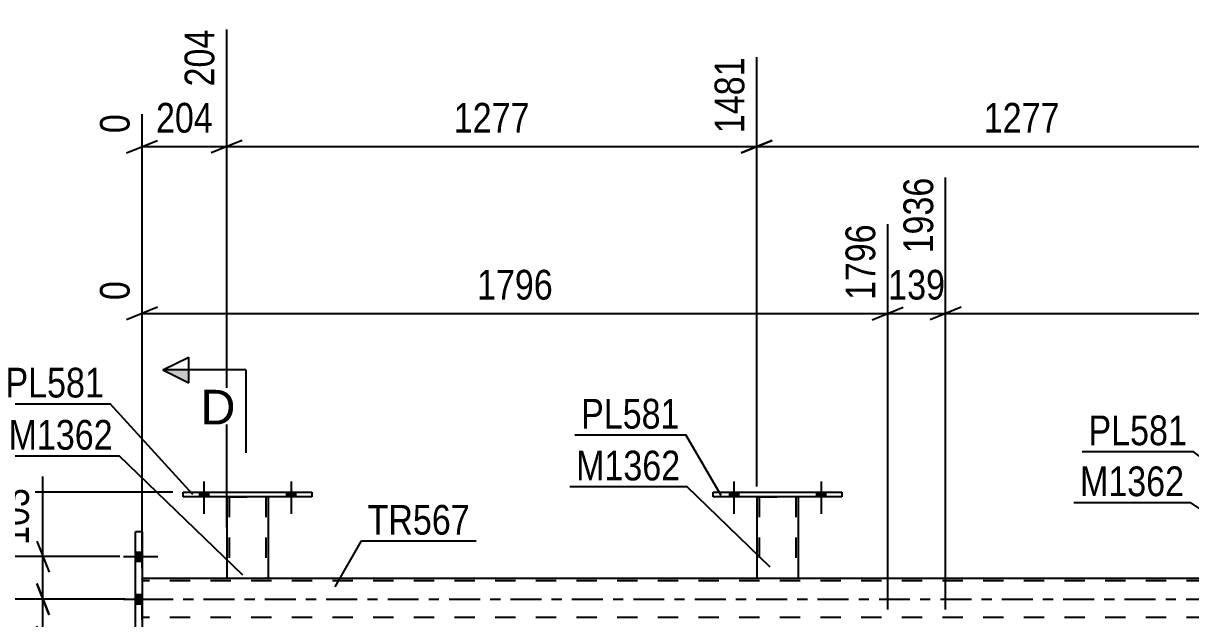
# Model space of a CAD drawing. Header units: millimetres. Extents: x 0 to 841, y 0 to 594.
# Drawn here: x 110 to 222.5, y 461.1 to 518.5 of the extents above; entities that cross this region are included whole.
import ezdxf

# ---------------------------------------------------------------- set-up
doc = ezdxf.new("R2010")
doc.units = ezdxf.units.MM
doc.linetypes.add('DXK_LINE_DOT2', pattern=[3.9198, 1.9599, -1.9599])
doc.linetypes.add('DXK_LINE_DOT3', pattern=[5.9187, 2.979, -0.9799, 0.9799, -0.9799])
doc.styles.add('Arial', font='ARIAL.TTF', dxfattribs={"height": 0.2})
doc.styles.add('Arial Narrow', font='ARIALN.TTF', dxfattribs={"height": 0.2})

# ---------------------------------------------------------------- blocks, each defined once
blk = doc.blocks.new('Part-318893565-3334 - 3250')
at = {"color": 2, "linetype": 'Continuous'}
for p, q in [((176.47, 473.31), (188.87, 473.31)), ((176.47, 472.83), (176.47, 473.31)), ((188.87, 472.83), (176.47, 472.83)), ((188.87, 473.31), (188.87, 472.83))]:
    blk.add_line(p, q, dxfattribs=at)
blk = doc.blocks.new('Part-318893565-3426 - 3250')
at = {"color": 2, "linetype": 'Continuous'}
for p, q in [((125.39, 473.31), (137.79, 473.31)), ((125.39, 472.83), (125.39, 473.31)), ((137.79, 472.83), (125.39, 472.83)), ((137.79, 473.31), (137.79, 472.83))]:
    blk.add_line(p, q, dxfattribs=at)
blk = doc.blocks.new('Part-318893565-3329 - 3250')
at = {"color": 2, "linetype": 'Continuous'}
for p, q in [((180.67, 472.83), (180.67, 464.99)), ((184.67, 472.83), (184.67, 464.99)), ((180.67, 464.99), (184.67, 464.99))]:
    blk.add_line(p, q, dxfattribs=at)
at = {"color": 7, "linetype": 'DXK_LINE_DOT2'}
for p, q in [((180.67, 472.83), (184.67, 472.83)), ((180.67, 472.83), (180.67, 472.83)), ((180.67, 472.83), (180.67, 472.83)), ((180.91, 472.83), (180.91, 464.99)), ((184.43, 472.83), (184.43, 464.99)), ((184.67, 472.83), (184.67, 472.83)), ((184.67, 472.83), (184.67, 472.83)), ((184.37, 464.99), (184.41, 464.99)), ((184.37, 464.99), (184.41, 464.99)), ((184.41, 464.99), (184.43, 464.99)), ((184.41, 464.99), (184.43, 464.99))]:
    blk.add_line(p, q, dxfattribs=at)
blk = doc.blocks.new('Bolt-318893565-3436 - 3250')
at = {"linetype": 'Continuous'}
for points in [[(178.03, 472.83), (178.91, 472.83), (178.91, 473.31), (178.03, 473.31)], [(186.43, 472.83), (187.31, 472.83), (187.31, 473.31), (186.43, 473.31)]]:
    blk.add_hatch(color=1, dxfattribs=at).paths.add_polyline_path(points)
at = {"color": 1, "linetype": 'Continuous'}
for p, q in [((178.47, 474.31), (178.47, 471.19)), ((186.87, 474.31), (186.87, 471.19)), ((178.03, 473.31), (178.03, 472.83)), ((178.91, 473.31), (178.91, 472.83)), ((186.43, 473.31), (186.43, 472.83)), ((187.31, 473.31), (187.31, 472.83))]:
    blk.add_line(p, q, dxfattribs=at)
blk = doc.blocks.new('Bolt-318893565-3437 - 3250')
at = {"linetype": 'Continuous'}
for points in [[(178.03, 472.83), (178.91, 472.83), (178.91, 473.31), (178.03, 473.31)], [(186.43, 472.83), (187.31, 472.83), (187.31, 473.31), (186.43, 473.31)]]:
    blk.add_hatch(color=1, dxfattribs=at).paths.add_polyline_path(points)
at = {"color": 1, "linetype": 'Continuous'}
for p, q in [((178.47, 474.31), (178.47, 471.19)), ((186.87, 474.31), (186.87, 471.19)), ((178.03, 473.31), (178.03, 472.83)), ((178.91, 473.31), (178.91, 472.83)), ((186.43, 473.31), (186.43, 472.83)), ((187.31, 473.31), (187.31, 472.83))]:
    blk.add_line(p, q, dxfattribs=at)
blk = doc.blocks.new('Bolt-318893565-3438 - 3250')
at = {"linetype": 'Continuous'}
for points in [[(126.95, 472.83), (127.83, 472.83), (127.83, 473.31), (126.95, 473.31)], [(135.35, 472.83), (136.23, 472.83), (136.23, 473.31), (135.35, 473.31)]]:
    blk.add_hatch(color=1, dxfattribs=at).paths.add_polyline_path(points)
at = {"color": 1, "linetype": 'Continuous'}
for p, q in [((127.39, 474.31), (127.39, 471.19)), ((135.79, 474.31), (135.79, 471.19)), ((126.95, 473.31), (126.95, 472.83)), ((127.83, 473.31), (127.83, 472.83)), ((135.35, 473.31), (135.35, 472.83)), ((136.23, 473.31), (136.23, 472.83))]:
    blk.add_line(p, q, dxfattribs=at)
blk = doc.blocks.new('Bolt-318893565-3465 - 3250')
at = {"linetype": 'Continuous'}
for points in [[(126.95, 472.83), (127.83, 472.83), (127.83, 473.31), (126.95, 473.31)], [(135.35, 472.83), (136.23, 472.83), (136.23, 473.31), (135.35, 473.31)]]:
    blk.add_hatch(color=1, dxfattribs=at).paths.add_polyline_path(points)
at = {"color": 1, "linetype": 'Continuous'}
for p, q in [((127.39, 474.31), (127.39, 471.19)), ((135.79, 474.31), (135.79, 471.19)), ((126.95, 473.31), (126.95, 472.83)), ((127.83, 473.31), (127.83, 472.83)), ((135.35, 473.31), (135.35, 472.83)), ((136.23, 473.31), (136.23, 472.83))]:
    blk.add_line(p, q, dxfattribs=at)
blk = doc.blocks.new('Part-318893565-3489 - 3250')
at = {"color": 2, "linetype": 'Continuous'}
for p, q in [((129.59, 472.83), (129.59, 464.99)), ((133.59, 472.83), (133.59, 464.99)), ((129.59, 464.99), (133.59, 464.99))]:
    blk.add_line(p, q, dxfattribs=at)
at = {"color": 7, "linetype": 'DXK_LINE_DOT2'}
for p, q in [((129.59, 472.83), (133.59, 472.83)), ((129.59, 472.83), (129.59, 472.83)), ((129.59, 472.83), (129.59, 472.83)), ((129.83, 472.83), (129.83, 464.99)), ((133.35, 472.83), (133.35, 464.99)), ((133.59, 472.83), (133.59, 472.83)), ((133.59, 472.83), (133.59, 472.83)), ((133.33, 464.99), (133.29, 464.99)), ((133.29, 464.99), (133.33, 464.99)), ((133.35, 464.99), (133.33, 464.99)), ((133.33, 464.99), (133.35, 464.99))]:
    blk.add_line(p, q, dxfattribs=at)
blk = doc.blocks.new('Part-318893565-3517 - 3250')
at = {"color": 2, "linetype": 'Continuous'}
for p, q in [((121.43, 469.48), (120.79, 469.48)), ((120.79, 456.48), (120.79, 469.48)), ((121.43, 469.48), (121.43, 456.48)), ((121.43, 456.48), (120.79, 456.48))]:
    blk.add_line(p, q, dxfattribs=at)
blk = doc.blocks.new('Part-318893565-3659 - 3250')
at = {"color": 2, "linetype": 'Continuous'}
blk.add_line((487.15, 464.98), (121.43, 464.98), dxfattribs=at)
at = {"color": 7, "linetype": 'DXK_LINE_DOT2'}
for p, q in [((121.43, 460.98), (121.43, 464.98)), ((717.95, 464.74), (121.43, 464.74)), ((717.95, 461.22), (121.43, 461.22))]:
    blk.add_line(p, q, dxfattribs=at)
at = {"color": 7, "linetype": 'DXK_LINE_DOT3'}
blk.add_line((121.43, 462.98), (717.95, 462.98), dxfattribs=at)
blk = doc.blocks.new('Bolt-318893565-3594 - 3250')
at = {"linetype": 'Continuous'}
for points in [[(121.43, 466.64), (121.43, 467.52), (120.79, 467.52), (120.79, 466.64)], [(121.43, 466.64), (121.43, 467.52), (120.79, 467.52), (120.79, 466.64)], [(121.43, 466.64), (121.43, 467.52), (120.79, 467.52), (120.79, 466.64)], [(121.43, 462.54), (121.43, 463.42), (120.79, 463.42), (120.79, 462.54)], [(121.43, 462.54), (121.43, 463.42), (120.79, 463.42), (120.79, 462.54)], [(121.43, 458.44), (121.43, 459.32), (120.79, 459.32), (120.79, 458.44)], [(121.43, 458.44), (121.43, 459.32), (120.79, 459.32), (120.79, 458.44)], [(121.43, 458.44), (121.43, 459.32), (120.79, 459.32), (120.79, 458.44)]]:
    blk.add_hatch(color=1, dxfattribs=at).paths.add_polyline_path(points)
at = {"color": 1, "linetype": 'Continuous'}
for p, q in [((119.63, 467.08), (122.95, 467.08)), ((119.63, 467.08), (122.95, 467.08)), ((119.63, 467.08), (122.95, 467.08)), ((120.79, 467.52), (121.43, 467.52)), ((120.79, 467.52), (121.43, 467.52)), ((120.79, 467.52), (121.43, 467.52)), ((120.79, 466.64), (121.43, 466.64)), ((120.79, 466.64), (121.43, 466.64)), ((120.79, 466.64), (121.43, 466.64)), ((119.63, 462.98), (122.95, 462.98)), ((119.63, 462.98), (122.95, 462.98)), ((120.79, 463.42), (121.43, 463.42)), ((120.79, 463.42), (121.43, 463.42)), ((120.79, 462.54), (121.43, 462.54)), ((120.79, 462.54), (121.43, 462.54)), ((120.79, 459.32), (121.43, 459.32)), ((120.79, 459.32), (121.43, 459.32)), ((120.79, 459.32), (121.43, 459.32)), ((119.63, 458.88), (122.95, 458.88)), ((119.63, 458.88), (122.95, 458.88)), ((119.63, 458.88), (122.95, 458.88)), ((120.79, 458.44), (121.43, 458.44)), ((120.79, 458.44), (121.43, 458.44)), ((120.79, 458.44), (121.43, 458.44))]:
    blk.add_line(p, q, dxfattribs=at)
blk = doc.blocks.new('StraightDimension-318893565-10697 - 3250')
at = {"color": 7, "linetype": 'Continuous'}
for p, q in [((198.87, 461.98), (198.87, 503.62)), ((193.29, 461.98), (193.29, 499.12)), ((191.79, 489.91), (194.79, 491.11)), ((200.37, 491.11), (197.37, 489.91)), ((193.29, 490.51), (198.87, 490.51))]:
    blk.add_line(p, q, dxfattribs=at)
at = {"color": 0}
blk.add_wipeout([(199.42, 491.26), (199.42, 495.46), (192.74, 495.46), (192.74, 491.26)], dxfattribs=at)
at = {"color": 3, "style": 'Arial Narrow'}
blk.add_text('139', height=2.863, dxfattribs=at).set_placement((193.34, 491.86))
at = {"color": 0, "linetype": 'Continuous'}
blk.add_wipeout([(198.27, 504.22), (194.07, 504.22), (194.07, 495.71), (198.27, 495.71)], dxfattribs=at)
at = {"color": 3, "linetype": 'Continuous', "style": 'Arial Narrow'}
blk.add_text('1936', height=2.863, rotation=90.0002, dxfattribs=at).set_placement((197.67, 496.31))
blk = doc.blocks.new('StraightDimension-318893565-10698 - 3250')
at = {"color": 7, "linetype": 'Continuous'}
for p, q in [((193.29, 461.98), (193.29, 499.12)), ((121.43, 465.98), (121.43, 493.64)), ((122.93, 491.11), (119.93, 489.91)), ((191.79, 489.91), (194.79, 491.11)), ((121.43, 490.51), (193.29, 490.51))]:
    blk.add_line(p, q, dxfattribs=at)
at = {"color": 0}
blk.add_wipeout([(161.62, 491.26), (161.62, 495.46), (153.11, 495.46), (153.11, 491.26)], dxfattribs=at)
at = {"color": 3, "style": 'Arial Narrow'}
blk.add_text('1796', height=2.863, dxfattribs=at).set_placement((153.71, 491.86))
at = {"color": 0, "linetype": 'Continuous'}
for points in [[(192.69, 499.72), (188.49, 499.72), (188.49, 491.21), (192.69, 491.21)], [(120.83, 494.24), (116.63, 494.24), (116.63, 491.21), (120.83, 491.21)]]:
    blk.add_wipeout(points, dxfattribs=at)
at = {"color": 3, "linetype": 'Continuous', "style": 'Arial Narrow'}
for s, height, p in [('1796', 2.863, (192.09, 491.81)), ('0', 2.86, (120.23, 491.81))]:
    blk.add_text(s, height=height, rotation=90.0002, dxfattribs=at).set_placement(p)
blk = doc.blocks.new('StraightDimension-318893565-4347 - 3250')
at = {"color": 7, "linetype": 'Continuous'}
blk.add_line((124.39, 473.31), (68.34, 473.31), dxfattribs=at)
blk = doc.blocks.new('StraightDimension-318893565-4471 - 3250')
at = {"color": 7, "linetype": 'Continuous'}
for p, q in [((180.67, 473.83), (180.67, 515.21)), ((231.75, 473.83), (231.75, 515.21)), ((182.17, 507.2), (179.17, 506)), ((180.67, 506.6), (231.75, 506.6)), ((230.25, 506), (233.25, 507.2))]:
    blk.add_line(p, q, dxfattribs=at)
at = {"color": 0}
blk.add_wipeout([(210.46, 507.35), (210.46, 511.55), (201.95, 511.55), (201.95, 507.35)], dxfattribs=at)
at = {"color": 3, "style": 'Arial Narrow'}
blk.add_text('1277', height=2.863, dxfattribs=at).set_placement((202.55, 507.95))
at = {"color": 0, "linetype": 'Continuous'}
blk.add_wipeout([(231.15, 515.81), (226.95, 515.81), (226.95, 507.3), (231.15, 507.3)], dxfattribs=at)
at = {"color": 3, "linetype": 'Continuous', "style": 'Arial Narrow'}
blk.add_text('2758', height=2.863, rotation=90.0002, dxfattribs=at).set_placement((230.55, 507.9))
blk = doc.blocks.new('StraightDimension-318893565-4481 - 3250')
at = {"color": 7, "linetype": 'Continuous'}
for p, q in [((129.59, 469.91), (129.59, 517.88)), ((180.67, 473.83), (180.67, 515.21)), ((131.09, 507.2), (128.09, 506)), ((129.59, 506.6), (180.67, 506.6)), ((179.17, 506), (182.17, 507.2))]:
    blk.add_line(p, q, dxfattribs=at)
at = {"color": 0}
blk.add_wipeout([(159.38, 507.35), (159.38, 511.55), (150.87, 511.55), (150.87, 507.35)], dxfattribs=at)
at = {"color": 3, "style": 'Arial Narrow'}
blk.add_text('1277', height=2.863, dxfattribs=at).set_placement((151.47, 507.95))
at = {"color": 0, "linetype": 'Continuous'}
blk.add_wipeout([(180.07, 515.81), (175.87, 515.81), (175.87, 507.3), (180.07, 507.3)], dxfattribs=at)
at = {"color": 3, "linetype": 'Continuous', "style": 'Arial Narrow'}
blk.add_text('1481', height=2.863, rotation=90.0002, dxfattribs=at).set_placement((179.47, 507.9))
blk = doc.blocks.new('StraightDimension-318893565-4250 - 3250')
at = {"color": 7, "linetype": 'Continuous'}
for p, q in [((80.02, 461.48), (78.82, 464.48)), ((119.79, 462.98), (76.57, 462.98)), ((79.42, 336.98), (79.42, 462.98)), ((78.82, 338.48), (80.02, 335.48)), ((98.17, 336.98), (76.57, 336.98))]:
    blk.add_line(p, q, dxfattribs=at)
at = {"color": 0}
blk.add_wipeout([(78.67, 404.24), (74.47, 404.24), (74.47, 395.73), (78.67, 395.73)], dxfattribs=at)
at = {"color": 3, "style": 'Arial Narrow'}
blk.add_text('3150', height=2.863, rotation=90.0002, dxfattribs=at).set_placement((78.07, 396.33))
blk = doc.blocks.new('StraightDimension-318893565-4304 - 3250')
at = {"color": 7, "linetype": 'Continuous'}
for p, q in [((111.27, 464.48), (112.47, 461.48)), ((119.29, 462.98), (109.02, 462.98)), ((111.87, 458.88), (111.87, 462.98)), ((112.47, 457.38), (111.27, 460.38)), ((119.29, 458.88), (109.02, 458.88)), ((111.87, 458.88), (111.87, 451.15)), ((111.87, 458.88), (111.87, 451.15))]:
    blk.add_line(p, q, dxfattribs=at)
at = {"color": 0}
blk.add_wipeout([(111.12, 458.36), (106.92, 458.36), (106.92, 451.67), (111.12, 451.67)], dxfattribs=at)
at = {"color": 3, "style": 'Arial Narrow'}
blk.add_text('103', height=2.863, rotation=90.0002, dxfattribs=at).set_placement((110.52, 452.27))
blk = doc.blocks.new('StraightDimension-318893565-4314 - 3250')
at = {"color": 7, "linetype": 'Continuous'}
for p, q in [((111.87, 467.08), (111.87, 474.82)), ((111.87, 467.08), (111.87, 474.82)), ((111.27, 468.58), (112.47, 465.58)), ((119.29, 467.08), (109.02, 467.08)), ((111.87, 462.98), (111.87, 467.08)), ((112.47, 461.48), (111.27, 464.48)), ((119.29, 462.98), (109.02, 462.98))]:
    blk.add_line(p, q, dxfattribs=at)
at = {"color": 0}
blk.add_wipeout([(111.12, 474.29), (106.92, 474.29), (106.92, 467.61), (111.12, 467.61)], dxfattribs=at)
at = {"color": 3, "style": 'Arial Narrow'}
blk.add_text('103', height=2.863, rotation=90.0002, dxfattribs=at).set_placement((110.52, 468.21))
blk = doc.blocks.new('StraightDimension-318893565-4491 - 3250')
at = {"color": 7, "linetype": 'Continuous'}
for p, q in [((129.59, 469.91), (129.59, 517.88)), ((121.43, 465.98), (121.43, 509.73)), ((119.93, 506), (122.93, 507.2)), ((121.43, 506.6), (129.59, 506.6)), ((131.09, 507.2), (128.09, 506))]:
    blk.add_line(p, q, dxfattribs=at)
at = {"color": 0}
blk.add_wipeout([(128.85, 507.35), (128.85, 511.55), (122.17, 511.55), (122.17, 507.35)], dxfattribs=at)
at = {"color": 0, "linetype": 'Continuous'}
blk.add_wipeout([(120.83, 510.33), (116.63, 510.33), (116.63, 507.3), (120.83, 507.3)], dxfattribs=at)
at = {"color": 3, "style": 'Arial Narrow'}
blk.add_text('204', height=2.863, dxfattribs=at).set_placement((122.77, 507.95))
at = {"color": 3, "linetype": 'Continuous', "style": 'Arial Narrow'}
blk.add_text('0', height=2.86, rotation=90.0002, dxfattribs=at).set_placement((120.23, 507.9))
at = {"color": 0, "linetype": 'Continuous'}
blk.add_wipeout([(128.99, 518.48), (124.79, 518.48), (124.79, 511.8), (128.99, 511.8)], dxfattribs=at)
at = {"color": 3, "linetype": 'Continuous', "style": 'Arial Narrow'}
blk.add_text('204', height=2.863, rotation=90.0002, dxfattribs=at).set_placement((128.39, 512.4))
blk = doc.blocks.new('StraightDimension-318893565-10696 - 3250')
at = {"color": 7, "linetype": 'Continuous'}
for p, q in [((198.87, 461.98), (198.87, 503.62)), ((278.43, 461.98), (278.43, 499.12)), ((200.37, 491.11), (197.37, 489.91)), ((276.93, 489.91), (279.93, 491.11)), ((198.87, 490.51), (278.43, 490.51))]:
    blk.add_line(p, q, dxfattribs=at)
at = {"color": 0}
blk.add_wipeout([(242.9, 491.26), (242.9, 495.46), (234.39, 495.46), (234.39, 491.26)], dxfattribs=at)
at = {"color": 3, "style": 'Arial Narrow'}
blk.add_text('1989', height=2.863, dxfattribs=at).set_placement((234.99, 491.86))
at = {"color": 0, "linetype": 'Continuous'}
blk.add_wipeout([(277.83, 499.72), (273.63, 499.72), (273.63, 491.21), (277.83, 491.21)], dxfattribs=at)
at = {"color": 3, "linetype": 'Continuous', "style": 'Arial Narrow'}
blk.add_text('3925', height=2.863, rotation=90.0002, dxfattribs=at).set_placement((277.23, 491.81))
blk = doc.blocks.new('Mark-318893565-3315 - 3250')
at = {"color": 30, "linetype": 'Continuous'}
for p in [(211.22, 472.31), (232.56, 465.45)]:
    blk.add_line(p, (222.47, 472.31), dxfattribs=at)
at = {"color": 0}
blk.add_wipeout([(221.87, 472.91), (221.87, 475.91), (211.82, 475.91), (211.82, 472.91)], dxfattribs=at)
blk.add_wipeout([(221.87, 472.91), (221.87, 475.91), (211.82, 475.91), (211.82, 472.91)], dxfattribs=at)
at = {"color": 3, "style": 'Arial Narrow'}
blk.add_text('M1362', height=2.863, dxfattribs=at).set_placement((211.82, 472.91))
blk = doc.blocks.new('Mark-318893565-3320 - 3250')
at = {"color": 30, "linetype": 'Continuous'}
for p in [(212.04, 477.22), (228.3, 473.01)]:
    blk.add_line(p, (222.74, 477.22), dxfattribs=at)
at = {"color": 0}
blk.add_wipeout([(222.14, 477.82), (222.14, 480.82), (212.64, 480.82), (212.64, 477.82)], dxfattribs=at)
blk.add_wipeout([(222.14, 477.82), (222.14, 480.82), (212.64, 480.82), (212.64, 477.82)], dxfattribs=at)
at = {"color": 3, "style": 'Arial Narrow'}
blk.add_text('PL581', height=2.863, dxfattribs=at).set_placement((212.64, 477.82))
blk = doc.blocks.new('Mark-318893565-3325 - 3250')
at = {"color": 30, "linetype": 'Continuous'}
for p in [(162.66, 473.83), (181.97, 466.08)]:
    blk.add_line(p, (173.92, 473.83), dxfattribs=at)
at = {"color": 0}
blk.add_wipeout([(173.32, 474.43), (173.32, 477.43), (163.26, 477.43), (163.26, 474.43)], dxfattribs=at)
blk.add_wipeout([(173.32, 474.43), (173.32, 477.43), (163.26, 477.43), (163.26, 474.43)], dxfattribs=at)
at = {"color": 3, "style": 'Arial Narrow'}
blk.add_text('M1362', height=2.863, dxfattribs=at).set_placement((163.26, 474.43))
blk = doc.blocks.new('Mark-318893565-3330 - 3250')
at = {"color": 30, "linetype": 'Continuous'}
for p in [(163.14, 478.82), (177.25, 472.96)]:
    blk.add_line(p, (173.85, 478.82), dxfattribs=at)
at = {"color": 0}
blk.add_wipeout([(173.25, 479.42), (173.25, 482.42), (163.74, 482.42), (163.74, 479.42)], dxfattribs=at)
blk.add_wipeout([(173.25, 479.42), (173.25, 482.42), (163.74, 482.42), (163.74, 479.42)], dxfattribs=at)
at = {"color": 3, "style": 'Arial Narrow'}
blk.add_text('PL581', height=2.863, dxfattribs=at).set_placement((163.74, 479.42))
blk = doc.blocks.new('Mark-318893565-3422 - 3250')
at = {"color": 30, "linetype": 'Continuous'}
for p in [(107.66, 481.82), (126.31, 473.06)]:
    blk.add_line(p, (118.36, 481.82), dxfattribs=at)
at = {"color": 0}
blk.add_wipeout([(117.76, 482.42), (117.76, 485.42), (108.26, 485.42), (108.26, 482.42)], dxfattribs=at)
blk.add_wipeout([(117.76, 482.42), (117.76, 485.42), (108.26, 485.42), (108.26, 482.42)], dxfattribs=at)
at = {"color": 3, "style": 'Arial Narrow'}
blk.add_text('PL581', height=2.863, dxfattribs=at).set_placement((108.26, 482.42))
blk = doc.blocks.new('Mark-318893565-3485 - 3250')
at = {"color": 30, "linetype": 'Continuous'}
for p in [(107.96, 476.79), (131.13, 465.31)]:
    blk.add_line(p, (119.21, 476.79), dxfattribs=at)
at = {"color": 0}
blk.add_wipeout([(118.61, 477.39), (118.61, 480.39), (108.56, 480.39), (108.56, 477.39)], dxfattribs=at)
blk.add_wipeout([(118.61, 477.39), (118.61, 480.39), (108.56, 480.39), (108.56, 477.39)], dxfattribs=at)
at = {"color": 3, "style": 'Arial Narrow'}
blk.add_text('M1362', height=2.863, dxfattribs=at).set_placement((108.56, 477.39))
blk = doc.blocks.new('Mark-318893565-3655 - 3250')
at = {"color": 30, "linetype": 'Continuous'}
for p, q in [((140.03, 464.17), (142.56, 468.6)), ((142.56, 468.6), (153.62, 468.6))]:
    blk.add_line(p, q, dxfattribs=at)
at = {"color": 0}
blk.add_wipeout([(153.02, 469.2), (153.02, 472.2), (143.16, 472.2), (143.16, 469.2)], dxfattribs=at)
blk.add_wipeout([(153.02, 469.2), (153.02, 472.2), (143.16, 472.2), (143.16, 469.2)], dxfattribs=at)
at = {"color": 3, "style": 'Arial Narrow'}
blk.add_text('TR567', height=2.863, dxfattribs=at).set_placement((143.16, 469.2))
blk = doc.blocks.new('SectionMark-318893565-4685 - 3250')
at = {"linetype": 'Continuous'}
for points in [[(125.93, 485.07), (125.93, 483.82), (123.43, 485.07)], [(125.93, 450.81), (125.93, 449.56), (123.43, 449.56)]]:
    blk.add_hatch(color=6, dxfattribs=at).paths.add_polyline_path(points)
at = {"color": 6, "linetype": 'Continuous'}
for p, q in [((123.43, 485.07), (125.93, 486.32)), ((125.93, 483.82), (125.93, 486.32)), ((131.43, 485.07), (123.43, 485.07)), ((123.43, 485.07), (125.93, 483.82)), ((131.43, 485.07), (131.43, 477.07)), ((131.43, 449.56), (131.43, 457.56)), ((123.43, 449.56), (125.93, 450.81)), ((125.93, 450.81), (125.93, 448.31)), ((131.43, 449.56), (123.43, 449.56)), ((125.93, 448.31), (123.43, 449.56))]:
    blk.add_line(p, q, dxfattribs=at)
at = {"color": 0, "linetype": 'Continuous'}
for points in [[(130.43, 479.82), (130.43, 483.32), (127.06, 483.32), (127.06, 479.82)], [(130.43, 451.31), (130.43, 454.81), (127.06, 454.81), (127.06, 451.31)]]:
    blk.add_wipeout(points, dxfattribs=at)
at = {"color": 3, "linetype": 'Continuous', "style": 'Arial'}
for p in [(127.06, 479.82), (127.06, 451.31)]:
    blk.add_text('D', height=3.34, dxfattribs=at).set_placement(p)

msp = doc.modelspace()

# ---------------------------------------------------------------- block references
for name in ['Bolt-318893565-3438 - 3250', 'Bolt-318893565-3465 - 3250', 'Bolt-318893565-3436 - 3250', 'Bolt-318893565-3437 - 3250', 'Part-318893565-3426 - 3250', 'Part-318893565-3489 - 3250', 'Part-318893565-3334 - 3250', 'Part-318893565-3329 - 3250', 'Part-318893565-3517 - 3250', 'Bolt-318893565-3594 - 3250', 'Part-318893565-3659 - 3250']:
    msp.add_blockref(name, (0, 0))

# ---------------------------------------------------------------- next in the draw order: block references
msp.add_blockref('StraightDimension-318893565-10697 - 3250', (0, 0))

# ---------------------------------------------------------------- next in the draw order: block references
msp.add_blockref('StraightDimension-318893565-10698 - 3250', (0, 0))

# ---------------------------------------------------------------- next in the draw order: block references
msp.add_blockref('StraightDimension-318893565-4347 - 3250', (0, 0))

# ---------------------------------------------------------------- next in the draw order: block references
for name in ['StraightDimension-318893565-4471 - 3250', 'StraightDimension-318893565-4250 - 3250']:
    msp.add_blockref(name, (0, 0))

# ---------------------------------------------------------------- next in the draw order: block references
for name in ['StraightDimension-318893565-4481 - 3250', 'StraightDimension-318893565-10696 - 3250', 'StraightDimension-318893565-4304 - 3250']:
    msp.add_blockref(name, (0, 0))

# ---------------------------------------------------------------- next in the draw order: block references
for name in ['Mark-318893565-3325 - 3250', 'Mark-318893565-3315 - 3250', 'StraightDimension-318893565-4314 - 3250', 'Mark-318893565-3655 - 3250']:
    msp.add_blockref(name, (0, 0))

# ---------------------------------------------------------------- next in the draw order: block references
for name in ['StraightDimension-318893565-4491 - 3250', 'Mark-318893565-3330 - 3250', 'Mark-318893565-3320 - 3250']:
    msp.add_blockref(name, (0, 0))

# ---------------------------------------------------------------- next in the draw order: block references
msp.add_blockref('Mark-318893565-3422 - 3250', (0, 0))

# ---------------------------------------------------------------- next in the draw order: block references
msp.add_blockref('Mark-318893565-3485 - 3250', (0, 0))

# ---------------------------------------------------------------- next in the draw order: block references
msp.add_blockref('SectionMark-318893565-4685 - 3250', (0, 0))

doc.saveas('drawing.dxf')
